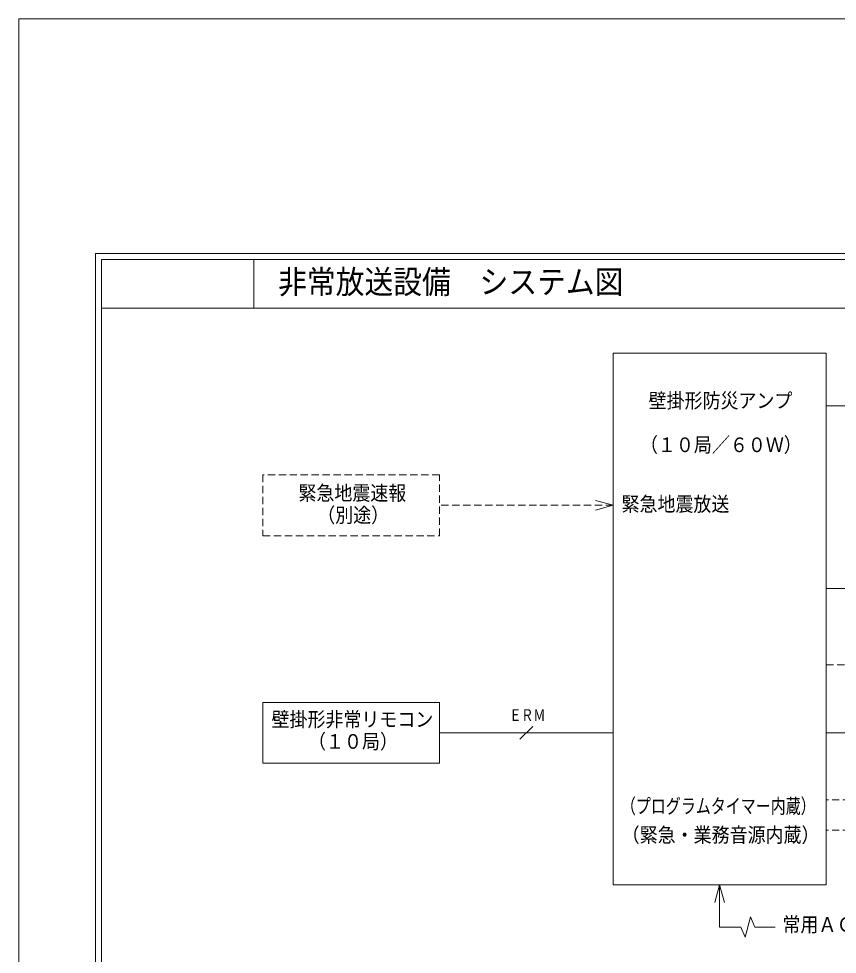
# Model space of a CAD drawing. Units: millimetres on the paper. Extents: x -401 to 401, y -280 to 280.
# Drawn here: x -400.6 to -266.2, y 126 to 279.5 of the extents above; entities that cross this region are included whole.
import ezdxf
from ezdxf.enums import TextEntityAlignment as Align

# ---------------------------------------------------------------- set-up
doc = ezdxf.new("R2010")
doc.units = ezdxf.units.MM
doc.linetypes.add('DASHED1', pattern=[1.8, 1.2, -0.6])
for name, color, linetype, lineweight in [('0-0_HOJO', 134, 'Continuous', 9), ('0-2_MOJI1', 7, 'Continuous', 9), ('0-3_SYSTEM', 7, 'Continuous', 9), ('0-4_WAKU-M', 7, 'Continuous', 9)]:
    doc.layers.add(name, color=color, linetype=linetype, lineweight=lineweight)
doc.styles.add('ＭＳ ゴシック', font='')
doc.styles.get('ＭＳ ゴシック').set_extended_font_data('MS Gothic')

msp = doc.modelspace()

# ---------------------------------------------------------------- linework, layer by layer
at = {"layer": '0-0_HOJO'}
for p, q in [((-400.598, -279.523), (-400.598, 279.536)), ((-400.598, 279.536), (400.592, 279.536))]:
    msp.add_line(p, q, dxfattribs=at)
at = {"layer": '0-3_SYSTEM'}
for p, q in [((-268.003, 216.006), (-227.19, 216.006)), ((-305.901, 200.45), (-303.003, 199.673)), ((-303.003, 199.673), (-305.901, 198.897)), ((-268.003, 186.006), (-227.19, 186.006)), ((-318.314, 161.279), (-316.192, 163.4)), ((-331.503, 162.34), (-303.003, 162.34)), ((-268.003, 162.34), (-226.878, 162.34)), ((-285.503, 137.364), (-286.279, 134.466))]:
    msp.add_line(p, q, dxfattribs=at)
at = {"layer": '0-3_SYSTEM', "linetype": 'DASHED1'}
for p, q in [((-331.503, 204.673), (-360.503, 204.673)), ((-331.503, 194.673), (-331.503, 204.673)), ((-303.003, 199.673), (-331.503, 199.673)), ((-268.003, 173.506), (-227.19, 173.506)), ((-233.455, 151.34), (-268.003, 151.34)), ((-233.455, 146.34), (-268.003, 146.34))]:
    msp.add_line(p, q, dxfattribs=at)
at = {"layer": '0-3_SYSTEM'}
for points in [[(-268.003, 224.649), (-303.003, 224.649), (-303.003, 137.364), (-268.003, 137.364)], [(-360.503, 167.34), (-331.503, 167.34), (-331.503, 157.34), (-360.503, 157.34)]]:
    msp.add_lwpolyline(points, close=True, dxfattribs=at)
at = {"layer": '0-3_SYSTEM', "linetype": 'DASHED1'}
msp.add_lwpolyline([(-360.503, 204.673), (-360.503, 194.673), (-331.503, 194.673)], dxfattribs=at)
at = {"layer": '0-3_SYSTEM'}
for points in [[(-285.503, 130.467), (-285.503, 137.364), (-284.727, 134.466)], [(-285.503, 130.467), (-282.015, 130.467), (-281.305, 128.781), (-280.434, 132.153), (-279.724, 130.467), (-276.402, 130.467)]]:
    msp.add_lwpolyline(points, dxfattribs=at)
at = {"layer": '0-4_WAKU-M', "color": 3}
for p, q in [((-387.003, 240.006), (-387.003, -239.994)), ((386.997, 240.006), (-387.003, 240.006))]:
    msp.add_line(p, q, dxfattribs=at)
at = {"layer": '0-4_WAKU-M'}
for p, q in [((-362.003, 240.006), (-362.003, 232.006)), ((386.997, 232.006), (-387.003, 232.006))]:
    msp.add_line(p, q, dxfattribs=at)
at = {"layer": '0-4_WAKU-M', "color": 3}
msp.add_lwpolyline([(387.997, 241.006), (-388.003, 241.006), (-388.003, -240.994), (387.997, -240.994)], dxfattribs=at)

# ---------------------------------------------------------------- texts
at = {"layer": '0-2_MOJI1', "style": 'ＭＳ ゴシック', "width": 0.9}
msp.add_text('非常放送設備\u3000システム図', height=3.849, dxfattribs=at).set_placement((-358.003, 233.266), align=Align.BOTTOM_LEFT)
at = {"layer": '0-3_SYSTEM', "style": 'ＭＳ ゴシック'}
for s, height, width, p in [('壁掛形防災アンプ', 2.405, 0.9, (-297.17, 214.936)), ('（１０局／６０Ｗ）', 2.405, 0.9, (-298.586, 207.686)), ('緊急地震速報', 2.405, 0.9, (-354.67, 199.773)), ('緊急地震放送', 2.405, 0.9, (-301.615, 197.96)), ('（別途）', 2.405, 0.9, (-351.586, 196.148)), ('壁掛形非常リモコン', 2.405, 0.9, (-359.086, 162.627)), ('ＥＲＭ', 1.924, 0.75, (-320.026, 163.712)), ('（１０局）', 2.405, 0.9, (-353.086, 159.002)), ('（プログラムタイマー内蔵）', 2.405, 0.75, (-301.724, 148.388)), ('（緊急・業務音源内蔵）', 2.405, 0.9, (-301.586, 143.651)), ('常用ＡＣ１００Ｖ', 2.405, 0.9, (-275.194, 128.951))]:
    msp.add_text(s, height=height, dxfattribs=dict(at, width=width)).set_placement(p, align=Align.BOTTOM_LEFT)

doc.saveas('drawing.dxf')
